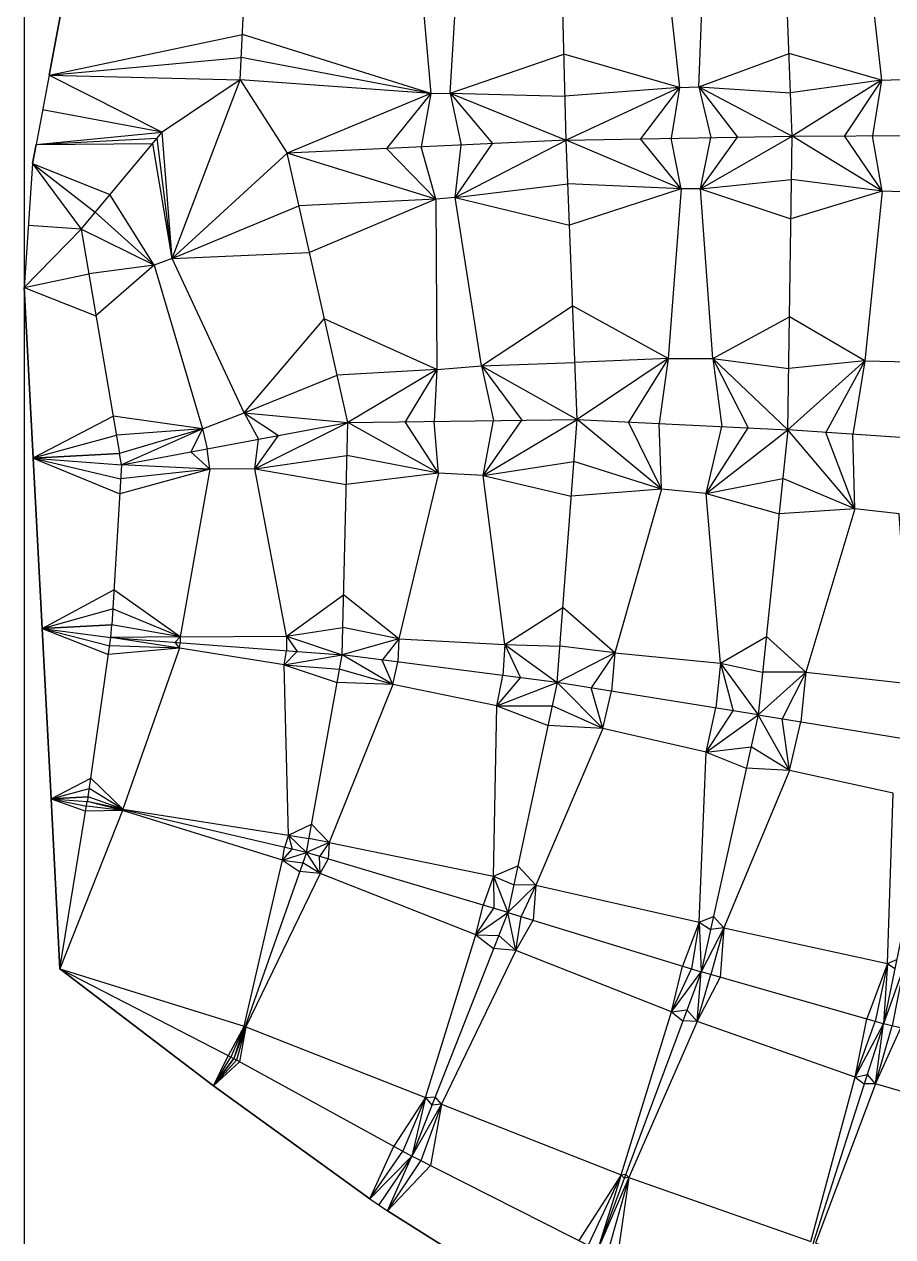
# Model space of a CAD drawing. Header units: metres. Extents: x -354 to 354, y -354 to 354.
# Drawn here: x -354.5 to -178.9, y -222.7 to 22.4 of the extents above; entities that cross this region are included whole.
import ezdxf

# ---------------------------------------------------------------- set-up
doc = ezdxf.new("R2010")
doc.units = ezdxf.units.M

msp = doc.modelspace()

# ---------------------------------------------------------------- linework, layer by layer
at = {"layer": 'CrimpMountain', "color": 1}
for p, q in [((-272.279966, 8.403774), (-310.387869, 20.33566)), ((-349.466979, 12.125583), (-310.61231, 15.680958)), ((-222.046835, 9.619634), (-245.396757, 16.396699)), ((-181.19186, 11.095288), (-199.889235, 16.494667)), ((-181.19186, 11.095288), (-188.662745, -0.168496)), ((-272.279966, 8.403774), (-281.264159, -2.716138)), ((-268.378573, 8.460478), (-266.139929, -1.997278)), ((-268.378573, 8.460478), (-245.183372, 7.867649)), ((-222.046835, 9.619634), (-229.904236, -0.73759)), ((-218.147485, 9.758094), (-215.725837, -0.499285)), ((-218.147485, 9.758094), (-199.600715, 8.52093)), ((-352.102498, -1.90928), (-328.498236, -1.656055)), ((-324.598762, -24.937366), (-327.602856, -0.586653)), ((-271.265783, -12.933801), (-274.263148, -2.383377)), ((-267.3766, -12.620216), (-259.83913, -1.697798)), ((-221.703212, -10.82491), (-223.710485, -0.633488)), ((-217.801411, -10.832252), (-210.290426, -0.407929)), ((-181.076776, -11.355096), (-182.999235, -0.139464)), ((-352.822607, -5.744059), (-340.130989, -15.549706)), ((-181.076776, -11.355096), (-199.409042, -8.982802)), ((-328.247275, -26.320277), (-337.181585, -12.027067)), ((-221.703212, -10.82491), (-244.613005, -9.86288)), ((-217.801411, -10.832252), (-199.521573, -16.88702)), ((-271.265783, -12.933801), (-298.971265, -14.319241)), ((-267.3766, -12.620216), (-244.284886, -18.210378)), ((-324.598762, -24.937366), (-296.858423, -23.7068)), ((-328.247275, -26.320277), (-341.467064, -28.016764)), ((-354.495944, -30.825538), (-340.003675, -36.542801)), ((-224.339161, -45.165406), (-243.644611, -34.499256)), ((-184.560344, -45.619986), (-199.803643, -36.699632)), ((-271.068477, -47.37475), (-293.834604, -37.141914)), ((-262.053272, -46.647853), (-243.193796, -45.968193)), ((-224.339161, -45.165406), (-232.34954, -57.996451)), ((-215.294708, -45.182424), (-213.476687, -58.929218)), ((-215.294708, -45.182424), (-199.952829, -47.178455)), ((-184.560344, -45.619986), (-192.473607, -60.114052)), ((-310.021369, -56.141812), (-291.270899, -48.532701)), ((-271.068477, -47.37475), (-277.460822, -57.957262)), ((-262.053272, -46.647853), (-259.650338, -57.713902)), ((-310.021369, -56.141812), (-307.138766, -61.473095)), ((-318.478694, -59.347428), (-336.527914, -56.793373)), ((-270.781721, -68.361168), (-271.624728, -57.877519)), ((-261.750021, -68.841474), (-253.929086, -57.635727)), ((-225.643426, -71.554839), (-226.127078, -58.303988)), ((-352.692468, -65.219801), (-335.864678, -60.657532)), ((-318.478694, -59.347428), (-320.800751, -64.017241)), ((-307.9091, -67.484631), (-303.101874, -60.721342)), ((-216.641374, -72.429748), (-208.155848, -59.192194)), ((-186.613628, -75.55291), (-186.959806, -60.492277)), ((-316.953405, -67.538182), (-317.532364, -63.408599)), ((-352.686206, -65.339236), (-335.192235, -72.490681)), ((-270.781721, -68.361168), (-289.270291, -64.741074)), ((-225.643426, -71.554839), (-243.379439, -65.976078)), ((-316.953405, -67.538182), (-335.007018, -69.480907)), ((-307.9091, -67.484631), (-289.410078, -70.662017)), ((-261.750021, -68.841474), (-243.907518, -73.00319)), ((-186.613628, -75.55291), (-201.148426, -69.385245)), ((-216.641374, -72.429748), (-201.894383, -76.557274)), ((-322.96045, -101.451787), (-336.389744, -91.950154)), ((-278.779751, -101.861148), (-289.935917, -92.934904)), ((-235.099155, -104.672906), (-245.597501, -95.491698)), ((-350.882731, -99.733489), (-336.623868, -95.754651)), ((-350.881279, -99.761181), (-337.473763, -104.99867)), ((-301.500895, -101.324726), (-290.09242, -99.563888)), ((-322.96045, -101.451787), (-324.012651, -102.527544)), ((-323.133911, -103.749099), (-322.94283, -102.608322)), ((-301.500895, -101.324726), (-301.510738, -104.226572)), ((-278.779751, -101.861148), (-282.150966, -106.114218)), ((-196.515637, -108.540291), (-204.476796, -101.385971)), ((-323.133911, -103.749099), (-337.222551, -103.250777)), ((-301.936736, -107.096996), (-299.295743, -104.393817)), ((-257.350101, -103.000775), (-257.740532, -109.245267)), ((-257.350101, -103.000775), (-246.185453, -103.315537)), ((-235.099155, -104.672906), (-239.863777, -111.762434)), ((-301.936736, -107.096996), (-291.232284, -110.648638)), ((-279.962281, -111.080439), (-278.984038, -106.52043)), ((-213.739855, -106.748814), (-214.705761, -115.809891)), ((-213.739855, -106.748814), (-205.221411, -108.545097)), ((-279.962281, -111.080439), (-290.740713, -107.936908)), ((-258.938733, -115.386148), (-254.181342, -109.701793)), ((-196.515637, -108.540291), (-201.303559, -117.9812)), ((-237.56317, -119.988626), (-235.77929, -112.419552)), ((-258.938733, -115.386148), (-248.607343, -119.342595)), ((-237.56317, -119.988626), (-247.750574, -115.363451)), ((-216.630554, -124.716702), (-211.15608, -116.380969)), ((-199.782467, -128.456945), (-197.535815, -118.599204)), ((-216.630554, -124.716702), (-208.522533, -128.010358)), ((-199.782467, -128.456945), (-207.55289, -123.642564)), ((-349.077804, -134.155433), (-341.363615, -132.063709)), ((-334.550754, -136.243296), (-341.069118, -130.01464)), ((-349.077804, -134.155433), (-342.059438, -136.64055)), ((-334.615077, -136.519067), (-341.900788, -135.669797)), ((-334.550754, -136.243296), (-334.691736, -136.3558)), ((-334.615077, -136.519067), (-334.552762, -136.388215)), ((-292.840932, -143.023474), (-296.421854, -139.276623)), ((-301.090127, -141.528092), (-301.857659, -144.014268)), ((-301.090127, -141.528092), (-296.951125, -142.196322)), ((-302.269279, -146.58346), (-300.363527, -144.362771)), ((-292.840932, -143.023474), (-294.801454, -145.83106)), ((-302.269279, -146.58346), (-298.820512, -148.880274)), ((-294.693782, -149.253719), (-293.038478, -146.355363)), ((-294.693782, -149.253719), (-298.209872, -147.147896)), ((-251.082283, -151.665915), (-254.714928, -147.708416)), ((-259.654383, -149.820213), (-261.751704, -155.659925)), ((-259.654383, -149.820213), (-255.538636, -151.534013)), ((-251.082283, -151.665915), (-254.057394, -157.975965)), ((-263.186403, -161.696699), (-259.547692, -156.31539)), ((-255.144558, -164.86698), (-251.643135, -158.718889)), ((-218.03927, -159.129381), (-221.433972, -168.014952)), ((-218.03927, -159.129381), (-215.758733, -160.606138)), ((-213.067545, -160.233095), (-215.173963, -157.972016)), ((-263.186403, -161.696699), (-259.632435, -164.466331)), ((-213.067545, -160.233095), (-215.727823, -169.725256)), ((-255.144558, -164.86698), (-258.583218, -161.804852)), ((-347.274329, -168.549695), (-347.274329, -168.549695)), ((-347.274329, -168.549695), (-347.274329, -168.549695)), ((-347.274329, -168.549695), (-347.274329, -168.549695)), ((-347.274329, -168.549695), (-347.274329, -168.549695)), ((-223.622119, -177.271809), (-219.599817, -168.579365)), ((-179.970378, -167.452623), (-184.169587, -178.691955)), ((-179.970378, -167.452623), (-178.491435, -168.513508)), ((-176.715153, -168.116558), (-179.02932, -180.076656)), ((-218.456105, -179.198096), (-213.791607, -170.275397)), ((-223.622119, -177.271809), (-221.341142, -179.044954)), ((-218.456105, -179.198096), (-220.519702, -176.841974)), ((-310.018084, -180.141973), (-313.2625, -186.109116)), ((-309.700981, -180.253748), (-311.57831, -186.996425)), ((-310.018084, -180.141973), (-309.891594, -180.28882)), ((-309.700981, -180.253748), (-309.828662, -180.110282)), ((-186.507542, -190.460127), (-182.483634, -179.170988)), ((-182.405297, -191.781445), (-177.2708, -180.499486)), ((-316.24836, -192.209745), (-312.708017, -186.395381)), ((-316.24836, -192.209745), (-310.985367, -187.321134)), ((-186.507542, -190.460127), (-184.670362, -191.785004)), ((-182.405297, -191.781445), (-184.06016, -189.890534)), ((-273.410438, -194.585708), (-279.751728, -204.425392)), ((-270.114216, -195.885155), (-274.298483, -207.334811)), ((-273.410438, -194.585708), (-272.09947, -196.090641)), ((-270.114216, -195.885155), (-271.434884, -194.404828)), ((-284.626968, -215.06792), (-277.987495, -205.391527)), ((-281.050395, -217.484413), (-272.358017, -208.317312)), ((-233.806321, -210.173175), (-242.372037, -223.499873)), ((-232.299452, -210.735051), (-236.674377, -226.245526)), ((-233.806321, -210.173175), (-233.219574, -210.901145)), ((-232.299452, -210.735051), (-232.917377, -210.090698))]:
    msp.add_line(p, q, dxfattribs=at)
at = {"layer": 'CrimpValley', "color": 5}
for p, q in [((-349.466979, 12.125583), (-310.387869, 20.33566)), ((-272.279966, 8.403774), (-310.61231, 15.680958)), ((-268.378573, 8.460478), (-245.396757, 16.396699)), ((-218.147485, 9.758094), (-199.889235, 16.494667)), ((-181.19186, 11.095288), (-199.600715, 8.52093)), ((-181.19186, 11.095288), (-182.999235, -0.139464)), ((-272.279966, 8.403774), (-274.263148, -2.383377)), ((-268.378573, 8.460478), (-259.83913, -1.697798)), ((-222.046835, 9.619634), (-245.183372, 7.867649)), ((-222.046835, 9.619634), (-223.710485, -0.633488)), ((-218.147485, 9.758094), (-210.290426, -0.407929)), ((-352.102498, -1.90928), (-327.602856, -0.586653)), ((-324.598762, -24.937366), (-328.498236, -1.656055)), ((-267.3766, -12.620216), (-266.139929, -1.997278)), ((-221.703212, -10.82491), (-229.904236, -0.73759)), ((-217.801411, -10.832252), (-215.725837, -0.499285)), ((-181.076776, -11.355096), (-188.662745, -0.168496)), ((-271.265783, -12.933801), (-281.264159, -2.716138)), ((-352.822607, -5.744059), (-337.181585, -12.027067)), ((-217.801411, -10.832252), (-199.409042, -8.982802)), ((-267.3766, -12.620216), (-244.613005, -9.86288)), ((-221.703212, -10.82491), (-244.284886, -18.210378)), ((-181.076776, -11.355096), (-199.521573, -16.88702)), ((-324.598762, -24.937366), (-298.971265, -14.319241)), ((-271.265783, -12.933801), (-296.858423, -23.7068)), ((-328.247275, -26.320277), (-340.130989, -15.549706)), ((-328.247275, -26.320277), (-340.003675, -36.542801)), ((-354.495944, -30.825538), (-341.467064, -28.016764)), ((-262.053272, -46.647853), (-243.644611, -34.499256)), ((-215.294708, -45.182424), (-199.803643, -36.699632)), ((-310.021369, -56.141812), (-293.834604, -37.141914)), ((-224.339161, -45.165406), (-243.193796, -45.968193)), ((-224.339161, -45.165406), (-226.127078, -58.303988)), ((-215.294708, -45.182424), (-208.155848, -59.192194)), ((-184.560344, -45.619986), (-199.952829, -47.178455)), ((-184.560344, -45.619986), (-186.959806, -60.492277)), ((-271.068477, -47.37475), (-291.270899, -48.532701)), ((-271.068477, -47.37475), (-271.624728, -57.877519)), ((-262.053272, -46.647853), (-253.929086, -57.635727)), ((-310.021369, -56.141812), (-303.101874, -60.721342)), ((-352.692468, -65.219801), (-336.527914, -56.793373)), ((-270.781721, -68.361168), (-277.460822, -57.957262)), ((-261.750021, -68.841474), (-259.650338, -57.713902)), ((-225.643426, -71.554839), (-232.34954, -57.996451)), ((-318.478694, -59.347428), (-335.864678, -60.657532)), ((-318.478694, -59.347428), (-317.532364, -63.408599)), ((-216.641374, -72.429748), (-213.476687, -58.929218)), ((-186.613628, -75.55291), (-192.473607, -60.114052)), ((-307.9091, -67.484631), (-307.138766, -61.473095)), ((-352.686206, -65.339236), (-335.007018, -69.480907)), ((-316.953405, -67.538182), (-320.800751, -64.017241)), ((-307.9091, -67.484631), (-289.270291, -64.741074)), ((-261.750021, -68.841474), (-243.379439, -65.976078)), ((-316.953405, -67.538182), (-335.192235, -72.490681)), ((-270.781721, -68.361168), (-289.410078, -70.662017)), ((-216.641374, -72.429748), (-201.148426, -69.385245)), ((-225.643426, -71.554839), (-243.907518, -73.00319)), ((-186.613628, -75.55291), (-201.894383, -76.557274)), ((-350.882731, -99.733489), (-336.389744, -91.950154)), ((-301.500895, -101.324726), (-289.935917, -92.934904)), ((-257.350101, -103.000775), (-245.597501, -95.491698)), ((-322.96045, -101.451787), (-336.623868, -95.754651)), ((-350.881279, -99.761181), (-337.222551, -103.250777)), ((-278.779751, -101.861148), (-290.09242, -99.563888)), ((-323.133911, -103.749099), (-324.012651, -102.527544)), ((-322.96045, -101.451787), (-322.94283, -102.608322)), ((-301.500895, -101.324726), (-299.295743, -104.393817)), ((-278.779751, -101.861148), (-278.984038, -106.52043)), ((-213.739855, -106.748814), (-204.476796, -101.385971)), ((-323.133911, -103.749099), (-337.473763, -104.99867)), ((-301.936736, -107.096996), (-301.510738, -104.226572)), ((-257.350101, -103.000775), (-254.181342, -109.701793)), ((-235.099155, -104.672906), (-246.185453, -103.315537)), ((-235.099155, -104.672906), (-235.77929, -112.419552)), ((-301.936736, -107.096996), (-290.740713, -107.936908)), ((-279.962281, -111.080439), (-282.150966, -106.114218)), ((-213.739855, -106.748814), (-211.15608, -116.380969)), ((-258.938733, -115.386148), (-257.740532, -109.245267)), ((-196.515637, -108.540291), (-205.221411, -108.545097)), ((-196.515637, -108.540291), (-197.535815, -118.599204)), ((-279.962281, -111.080439), (-291.232284, -110.648638)), ((-237.56317, -119.988626), (-239.863777, -111.762434)), ((-258.938733, -115.386148), (-247.750574, -115.363451)), ((-216.630554, -124.716702), (-214.705761, -115.809891)), ((-237.56317, -119.988626), (-248.607343, -119.342595)), ((-199.782467, -128.456945), (-201.303559, -117.9812)), ((-216.630554, -124.716702), (-207.55289, -123.642564)), ((-199.782467, -128.456945), (-208.522533, -128.010358)), ((-349.077804, -134.155433), (-341.069118, -130.01464)), ((-334.550754, -136.243296), (-341.363615, -132.063709)), ((-349.077804, -134.155433), (-341.900788, -135.669797)), ((-334.615077, -136.519067), (-342.059438, -136.64055)), ((-334.615077, -136.519067), (-334.691736, -136.3558)), ((-334.550754, -136.243296), (-334.552762, -136.388215)), ((-301.090127, -141.528092), (-296.421854, -139.276623)), ((-301.090127, -141.528092), (-300.363527, -144.362771)), ((-302.269279, -146.58346), (-301.857659, -144.014268)), ((-292.840932, -143.023474), (-296.951125, -142.196322)), ((-292.840932, -143.023474), (-293.038478, -146.355363)), ((-302.269279, -146.58346), (-298.209872, -147.147896)), ((-294.693782, -149.253719), (-294.801454, -145.83106)), ((-294.693782, -149.253719), (-298.820512, -148.880274)), ((-259.654383, -149.820213), (-254.714928, -147.708416)), ((-259.654383, -149.820213), (-259.547692, -156.31539)), ((-251.082283, -151.665915), (-255.538636, -151.534013)), ((-251.082283, -151.665915), (-251.643135, -158.718889)), ((-263.186403, -161.696699), (-261.751704, -155.659925)), ((-255.144558, -164.86698), (-254.057394, -157.975965)), ((-218.03927, -159.129381), (-219.599817, -168.579365)), ((-218.03927, -159.129381), (-215.173963, -157.972016)), ((-263.186403, -161.696699), (-258.583218, -161.804852)), ((-213.067545, -160.233095), (-215.758733, -160.606138)), ((-213.067545, -160.233095), (-213.791607, -170.275397)), ((-255.144558, -164.86698), (-259.632435, -164.466331)), ((-179.970378, -167.452623), (-178.11931, -166.689003)), ((-347.274329, -168.549695), (-347.274329, -168.549695)), ((-347.274329, -168.549695), (-347.274329, -168.549695)), ((-347.274329, -168.549695), (-347.274329, -168.549695)), ((-347.274329, -168.549695), (-347.274329, -168.549695)), ((-223.622119, -177.271809), (-221.433972, -168.014952)), ((-179.970378, -167.452623), (-182.483634, -179.170988)), ((-218.456105, -179.198096), (-215.727823, -169.725256)), ((-223.622119, -177.271809), (-220.519702, -176.841974)), ((-186.507542, -190.460127), (-184.169587, -178.691955)), ((-310.018084, -180.141973), (-312.708017, -186.395381)), ((-309.700981, -180.253748), (-310.985367, -187.321134)), ((-310.018084, -180.141973), (-309.828662, -180.110282)), ((-309.700981, -180.253748), (-309.891594, -180.28882)), ((-218.456105, -179.198096), (-221.341142, -179.044954)), ((-182.405297, -191.781445), (-179.02932, -180.076656)), ((-316.24836, -192.209745), (-313.2625, -186.109116)), ((-316.24836, -192.209745), (-311.57831, -186.996425)), ((-186.507542, -190.460127), (-184.06016, -189.890534)), ((-182.405297, -191.781445), (-184.670362, -191.785004)), ((-273.410438, -194.585708), (-277.987495, -205.391527)), ((-273.410438, -194.585708), (-271.434884, -194.404828)), ((-270.114216, -195.885155), (-272.358017, -208.317312)), ((-270.114216, -195.885155), (-272.09947, -196.090641)), ((-284.626968, -215.06792), (-279.751728, -204.425392)), ((-281.050395, -217.484413), (-274.298483, -207.334811)), ((-233.806321, -210.173175), (-240.505857, -224.444761)), ((-232.299452, -210.735051), (-234.65191, -227.125207)), ((-233.806321, -210.173175), (-232.917377, -210.090698)), ((-232.299452, -210.735051), (-233.219574, -210.901145))]:
    msp.add_line(p, q, dxfattribs=at)
at = {"layer": 'Mountain', "color": 1}
for p, q in [((-349.466979, 12.125583), (-310.829539, 11.175822)), ((-349.466979, 12.125583), (-326.63217, 0.572692)), ((-324.598762, -24.937366), (-310.829539, 11.175822)), ((-272.279966, 8.403774), (-310.829539, 11.175822)), ((-181.19186, 11.095288), (-199.284328, -0.222943)), ((-272.279966, 8.403774), (-301.367697, -3.671666)), ((-268.378573, 8.460478), (-244.961749, -0.99067)), ((-268.378573, 8.460478), (-244.961749, -0.990671)), ((-222.046835, 9.619634), (-244.961749, -0.99067)), ((-218.147485, 9.758094), (-199.284328, -0.222943)), ((-218.147485, 9.758094), (-199.284329, -0.222944)), ((-352.102498, -1.90928), (-326.63217, 0.572692)), ((-324.598762, -24.937366), (-326.63217, 0.572692)), ((-267.3766, -12.620216), (-244.961749, -0.990671)), ((-221.703212, -10.82491), (-244.961749, -0.99067)), ((-221.703212, -10.82491), (-244.961749, -0.990671)), ((-217.801411, -10.832252), (-199.284329, -0.222944)), ((-181.076776, -11.355096), (-199.284329, -0.222944)), ((-181.076776, -11.355096), (-199.284328, -0.222943)), ((-324.598762, -24.937366), (-301.367697, -3.671666)), ((-271.265783, -12.933801), (-301.367697, -3.671666)), ((-352.822607, -5.744059), (-343.015555, -18.994905)), ((-354.495944, -30.825538), (-343.015555, -18.994905)), ((-328.247275, -26.320277), (-343.015555, -18.994905)), ((-224.339161, -45.165406), (-242.741184, -57.482856)), ((-215.294708, -45.182424), (-200.129514, -59.588886)), ((-184.560344, -45.619986), (-200.129514, -59.588886)), ((-184.560344, -45.619986), (-200.129514, -59.588886)), ((-271.068477, -47.37475), (-289.113892, -58.116488)), ((-262.053272, -46.647853), (-242.741184, -57.482856)), ((-262.053272, -46.647853), (-242.741185, -57.482857)), ((-310.021369, -56.141812), (-289.113892, -58.116488)), ((-310.021369, -56.141812), (-289.113892, -58.116489)), ((-307.9091, -67.484631), (-289.113892, -58.116489)), ((-270.781721, -68.361168), (-289.113892, -58.116488)), ((-270.781721, -68.361168), (-289.113892, -58.116489)), ((-261.750021, -68.841474), (-242.741185, -57.482857)), ((-225.643426, -71.554839), (-242.741185, -57.482857)), ((-225.643426, -71.554839), (-242.741184, -57.482856)), ((-318.478694, -59.347428), (-335.228517, -64.363954)), ((-318.478694, -59.347428), (-334.831582, -66.630073)), ((-216.641374, -72.429748), (-200.129514, -59.588886)), ((-216.641374, -72.429748), (-200.129514, -59.588886)), ((-186.613628, -75.55291), (-200.129514, -59.588886)), ((-352.692468, -65.219801), (-335.228517, -64.363954)), ((-352.686206, -65.339236), (-335.228517, -64.363954)), ((-352.686206, -65.339236), (-334.831582, -66.630073)), ((-316.953405, -67.538182), (-334.831582, -66.630073)), ((-350.882731, -99.733489), (-336.82421, -99.010209)), ((-350.881279, -99.761181), (-336.82421, -99.010209)), ((-350.881279, -99.761181), (-336.977909, -101.548591)), ((-322.96045, -101.451787), (-336.82421, -99.010209)), ((-322.96045, -101.451787), (-336.977909, -101.548591)), ((-323.133911, -103.749099), (-336.977909, -101.548591)), ((-301.500895, -101.324726), (-290.222623, -105.078892)), ((-278.779751, -101.861148), (-290.222623, -105.078892)), ((-278.779751, -101.861148), (-290.222623, -105.078892)), ((-301.936736, -107.096996), (-290.222623, -105.078892)), ((-301.936736, -107.096996), (-290.222623, -105.078892)), ((-279.962281, -111.080439), (-290.222623, -105.078892)), ((-257.350101, -103.000775), (-246.737128, -110.656638)), ((-235.099155, -104.672906), (-246.737128, -110.656638)), ((-235.099155, -104.672906), (-246.737127, -110.65664)), ((-213.739855, -106.748814), (-206.120672, -117.191073)), ((-196.515637, -108.540291), (-206.120672, -117.191073)), ((-196.515637, -108.540291), (-206.120672, -117.191073)), ((-258.938733, -115.386148), (-246.737128, -110.656638)), ((-258.938733, -115.386148), (-246.737127, -110.65664)), ((-237.56317, -119.988626), (-246.737127, -110.65664)), ((-216.630554, -124.716702), (-206.120672, -117.191073)), ((-216.630554, -124.716702), (-206.120672, -117.191073)), ((-199.782467, -128.456945), (-206.120672, -117.191073)), ((-349.077804, -134.155433), (-341.607949, -133.763749)), ((-349.077804, -134.155433), (-341.607949, -133.763749)), ((-349.077804, -134.155433), (-341.74407, -134.71086)), ((-334.615077, -136.519067), (-341.74407, -134.71086)), ((-334.550754, -136.243296), (-341.74407, -134.71086)), ((-334.550754, -136.243296), (-341.607949, -133.763749)), ((-301.090127, -141.528092), (-297.46635, -145.038531)), ((-292.840932, -143.023474), (-297.46635, -145.038531)), ((-292.840932, -143.023474), (-297.46635, -145.038531)), ((-302.269279, -146.58346), (-297.46635, -145.038531)), ((-302.269279, -146.58346), (-297.46635, -145.038531)), ((-294.693782, -149.253719), (-297.46635, -145.038531)), ((-259.654383, -149.820213), (-256.747448, -157.148171)), ((-251.082283, -151.665915), (-256.747448, -157.148171)), ((-251.082283, -151.665915), (-256.747447, -157.148173)), ((-263.186403, -161.696699), (-256.747448, -157.148171)), ((-263.186403, -161.696699), (-256.747447, -157.148173)), ((-255.144558, -164.86698), (-256.747447, -157.148173)), ((-218.03927, -159.129381), (-217.661209, -169.17592)), ((-218.03927, -159.129381), (-217.661209, -169.17592)), ((-213.067545, -160.233095), (-217.661209, -169.17592)), ((-347.274329, -168.549695), (-347.274329, -168.549695)), ((-347.274329, -168.549695), (-347.274329, -168.549695)), ((-347.274329, -168.549695), (-347.274329, -168.549695)), ((-179.970378, -167.452623), (-180.764742, -179.659379)), ((-179.970378, -167.452623), (-180.764742, -179.659379)), ((-176.715153, -168.116558), (-180.764742, -179.659379)), ((-223.622119, -177.271809), (-217.661209, -169.17592)), ((-218.456105, -179.198096), (-217.661209, -169.17592)), ((-218.456105, -179.198096), (-217.661209, -169.17592)), ((-309.700981, -180.253748), (-312.146724, -186.685149)), ((-310.018084, -180.141973), (-312.146295, -186.685383)), ((-309.700981, -180.253748), (-312.146295, -186.685383)), ((-186.507542, -190.460127), (-180.764742, -179.659379)), ((-182.405297, -191.781445), (-180.764742, -179.659379)), ((-182.405297, -191.781445), (-180.764742, -179.659379)), ((-316.24836, -192.209745), (-312.146724, -186.685149)), ((-316.24836, -192.209745), (-312.146724, -186.685149)), ((-316.24836, -192.209745), (-312.146295, -186.685383)), ((-273.410438, -194.585708), (-276.160514, -206.392024)), ((-270.114216, -195.885155), (-276.160514, -206.392024)), ((-270.114216, -195.885155), (-276.160513, -206.392024)), ((-284.626968, -215.06792), (-276.160514, -206.392024)), ((-284.626968, -215.06792), (-276.160513, -206.392024)), ((-281.050395, -217.484413), (-276.160513, -206.392024)), ((-233.806321, -210.173175), (-238.624807, -225.397178)), ((-233.806321, -210.173175), (-238.624807, -225.397178)), ((-232.299452, -210.735051), (-238.624807, -225.397178))]:
    msp.add_line(p, q, dxfattribs=at)
at = {"layer": 'Paper', "color": 0}
msp.add_lwpolyline([(354.495944, -354.495944), (354.495944, 354.495944), (-354.495944, 354.495944), (-354.495944, -354.495944)], close=True, dxfattribs=at)
msp.add_lwpolyline([(-343.110526, 45.975443), (-349.466979, 12.125583), (-352.102498, -1.90928), (-352.822607, -5.744059), (-354.495944, -30.825538), (-352.692468, -65.219801), (-352.686206, -65.339236), (-350.882731, -99.733489), (-350.881279, -99.761181), (-349.077804, -134.155433), (-349.077804, -134.155433), (-347.274329, -168.549695), (-347.274329, -168.549695), (-316.24836, -192.209745), (-316.24836, -192.209745), (-284.626968, -215.06792), (-281.050395, -217.484413), (-248.043498, -238.291996)], dxfattribs=at)
at = {"layer": 'Polygon', "color": 0}
for points in [[(-343.110526, 45.975443), (-349.466979, 12.125583)], [(-218.147485, 9.758094), (-216.796558, 44.173099), (-225.83533, 43.852145), (-222.046835, 9.619634)], [(-177.2927, 11.239008), (-175.988199, 45.655804), (-185.026528, 45.322658), (-181.19186, 11.095288)], [(-268.378573, 8.460478), (-266.306646, 42.839609), (-275.350152, 42.708169), (-272.279966, 8.403774)], [(-352.102498, -1.90928), (-352.822607, -5.744059)], [(-215.294708, -45.182424), (-217.801411, -10.832252), (-221.703212, -10.82491), (-224.339161, -45.165406)], [(-175.519073, -45.860453), (-177.176347, -11.458834), (-181.076776, -11.355096), (-184.560344, -45.619986)], [(-262.053272, -46.647853), (-267.3766, -12.620216), (-271.265783, -12.933801), (-271.068477, -47.37475)], [(-310.021369, -56.141812), (-324.598762, -24.937366), (-328.247275, -26.320277), (-318.478694, -59.347428)], [(-354.495944, -30.825538), (-352.692468, -65.219801)], [(-352.686206, -65.339236), (-350.882731, -99.733489)], [(-301.500895, -101.324726), (-307.9091, -67.484631), (-316.953405, -67.538182), (-322.96045, -101.451787)], [(-257.350101, -103.000775), (-261.750021, -68.841474), (-270.781721, -68.361168), (-278.779751, -101.861148)], [(-213.739855, -106.748814), (-216.641374, -72.429748), (-225.643426, -71.554839), (-235.099155, -104.672906)], [(-175.186309, -110.904393), (-177.62421, -76.549279), (-186.613628, -75.55291), (-196.515637, -108.540291)], [(-350.881279, -99.761181), (-349.077804, -134.155433)], [(-301.090127, -141.528092), (-301.936736, -107.096996), (-323.133911, -103.749099), (-334.550754, -136.243296)], [(-259.654383, -149.820213), (-258.938733, -115.386148), (-279.962281, -111.080439), (-292.840932, -143.023474)], [(-218.03927, -159.129381), (-216.630554, -124.716702), (-237.56317, -119.988626), (-251.082283, -151.665915)], [(-179.970378, -167.452623), (-178.815542, -133.030487), (-199.782467, -128.456945), (-213.067545, -160.233095)], [(-349.077804, -134.155433), (-347.274329, -168.549695)], [(-310.018084, -180.141973), (-302.269279, -146.58346), (-334.615077, -136.519067), (-347.274329, -168.549695)], [(-273.410438, -194.585708), (-263.186403, -161.696699), (-294.693782, -149.253719), (-309.700981, -180.253748)], [(-233.806321, -210.173175), (-223.622119, -177.271809), (-255.144558, -164.86698), (-270.114216, -195.885155)], [(-347.274329, -168.549695), (-316.24836, -192.209745)], [(-195.500746, -223.706782), (-186.507542, -190.460127), (-218.456105, -179.198096), (-232.299452, -210.735051)], [(-316.24836, -192.209745), (-284.626968, -215.06792)], [(-157.055063, -234.970996), (-149.889715, -201.28308), (-182.405297, -191.781445), (-194.506866, -224.026907)], [(-281.050395, -217.484413), (-248.043498, -238.291996)]]:
    msp.add_lwpolyline(points, close=True, dxfattribs=at)
at = {"layer": 'Valley', "color": 5}
for p, q in [((-199.284328, -0.222943), (-201.444969, 59.490002)), ((-244.961749, -0.99067), (-246.402822, 56.609358)), ((-310.829539, 11.175822), (-308.936477, 50.436247)), ((-310.829539, 11.175822), (-326.63217, 0.572692)), ((-310.829539, 11.175822), (-301.367697, -3.671666)), ((-326.63217, 0.572692), (-350.784738, 5.108151)), ((-343.015555, -18.994905), (-326.63217, 0.572692)), ((-244.961749, -0.990671), (-301.367697, -3.671666)), ((-244.961749, -0.99067), (-199.284329, -0.222944)), ((-244.961749, -0.99067), (-244.961749, -0.990671)), ((-242.741184, -57.482856), (-244.961749, -0.990671)), ((-200.129514, -59.588886), (-199.284329, -0.222944)), ((-199.284328, -0.222943), (-199.284329, -0.222944)), ((-199.284328, -0.222943), (-160.918141, -0.026273)), ((-289.113892, -58.116488), (-301.367697, -3.671666)), ((-343.015555, -18.994905), (-353.659275, -18.284799)), ((-343.015555, -18.994905), (-335.228517, -64.363954)), ((-334.831582, -66.630073), (-289.113892, -58.116489)), ((-290.222623, -105.078892), (-289.113892, -58.116489)), ((-289.113892, -58.116488), (-242.741185, -57.482857)), ((-289.113892, -58.116488), (-289.113892, -58.116489)), ((-246.737128, -110.656638), (-242.741185, -57.482857)), ((-242.741184, -57.482856), (-242.741185, -57.482857)), ((-242.741184, -57.482856), (-200.129514, -59.588886)), ((-200.129514, -59.588886), (-206.120672, -117.191073)), ((-200.129514, -59.588886), (-200.129514, -59.588886)), ((-162.705645, -62.15602), (-200.129514, -59.588886)), ((-335.228517, -64.363954), (-352.689337, -65.279519)), ((-334.831582, -66.630073), (-335.228517, -64.363954)), ((-334.831582, -66.630073), (-336.82421, -99.010209)), ((-336.82421, -99.010209), (-350.882005, -99.747335)), ((-336.977909, -101.548591), (-336.82421, -99.010209)), ((-341.607949, -133.763749), (-336.977909, -101.548591)), ((-336.977909, -101.548591), (-290.222623, -105.078892)), ((-297.46635, -145.038531), (-290.222623, -105.078892)), ((-290.222623, -105.078892), (-290.222623, -105.078892)), ((-246.737128, -110.656638), (-290.222623, -105.078892)), ((-246.737127, -110.65664), (-256.747448, -157.148171)), ((-246.737128, -110.656638), (-246.737127, -110.65664)), ((-206.120672, -117.191073), (-246.737127, -110.65664)), ((-206.120672, -117.191073), (-217.661209, -169.17592)), ((-206.120672, -117.191073), (-169.256989, -123.237639)), ((-206.120672, -117.191073), (-206.120672, -117.191073)), ((-169.256989, -123.237639), (-180.764742, -179.659379)), ((-341.607949, -133.763749), (-349.077804, -134.155433)), ((-347.274329, -168.549695), (-341.74407, -134.71086)), ((-341.607949, -133.763749), (-341.74407, -134.71086)), ((-297.46635, -145.038531), (-341.74407, -134.71086)), ((-297.46635, -145.038531), (-312.146295, -186.685383)), ((-297.46635, -145.038531), (-297.46635, -145.038531)), ((-256.747448, -157.148171), (-297.46635, -145.038531)), ((-256.747447, -157.148173), (-276.160514, -206.392024)), ((-256.747447, -157.148173), (-256.747448, -157.148171)), ((-256.747447, -157.148173), (-217.661209, -169.17592)), ((-347.274329, -168.549695), (-312.146295, -186.685383)), ((-347.274329, -168.549695), (-347.274329, -168.549695)), ((-217.661209, -169.17592), (-238.624807, -225.397178)), ((-217.661209, -169.17592), (-217.661209, -169.17592)), ((-180.764742, -179.659379), (-217.661209, -169.17592)), ((-180.764742, -179.659379), (-200.796379, -241.850819)), ((-180.764742, -179.659379), (-180.764742, -179.659379)), ((-143.623076, -188.589971), (-180.764742, -179.659379)), ((-312.146724, -186.685149), (-316.24836, -192.209745)), ((-312.146724, -186.685149), (-276.160514, -206.392024)), ((-312.146724, -186.685149), (-312.146295, -186.685383)), ((-276.160513, -206.392024), (-282.838681, -216.276167)), ((-276.160513, -206.392024), (-276.160514, -206.392024)), ((-238.624807, -225.397178), (-276.160513, -206.392024))]:
    msp.add_line(p, q, dxfattribs=at)

doc.saveas('drawing.dxf')
